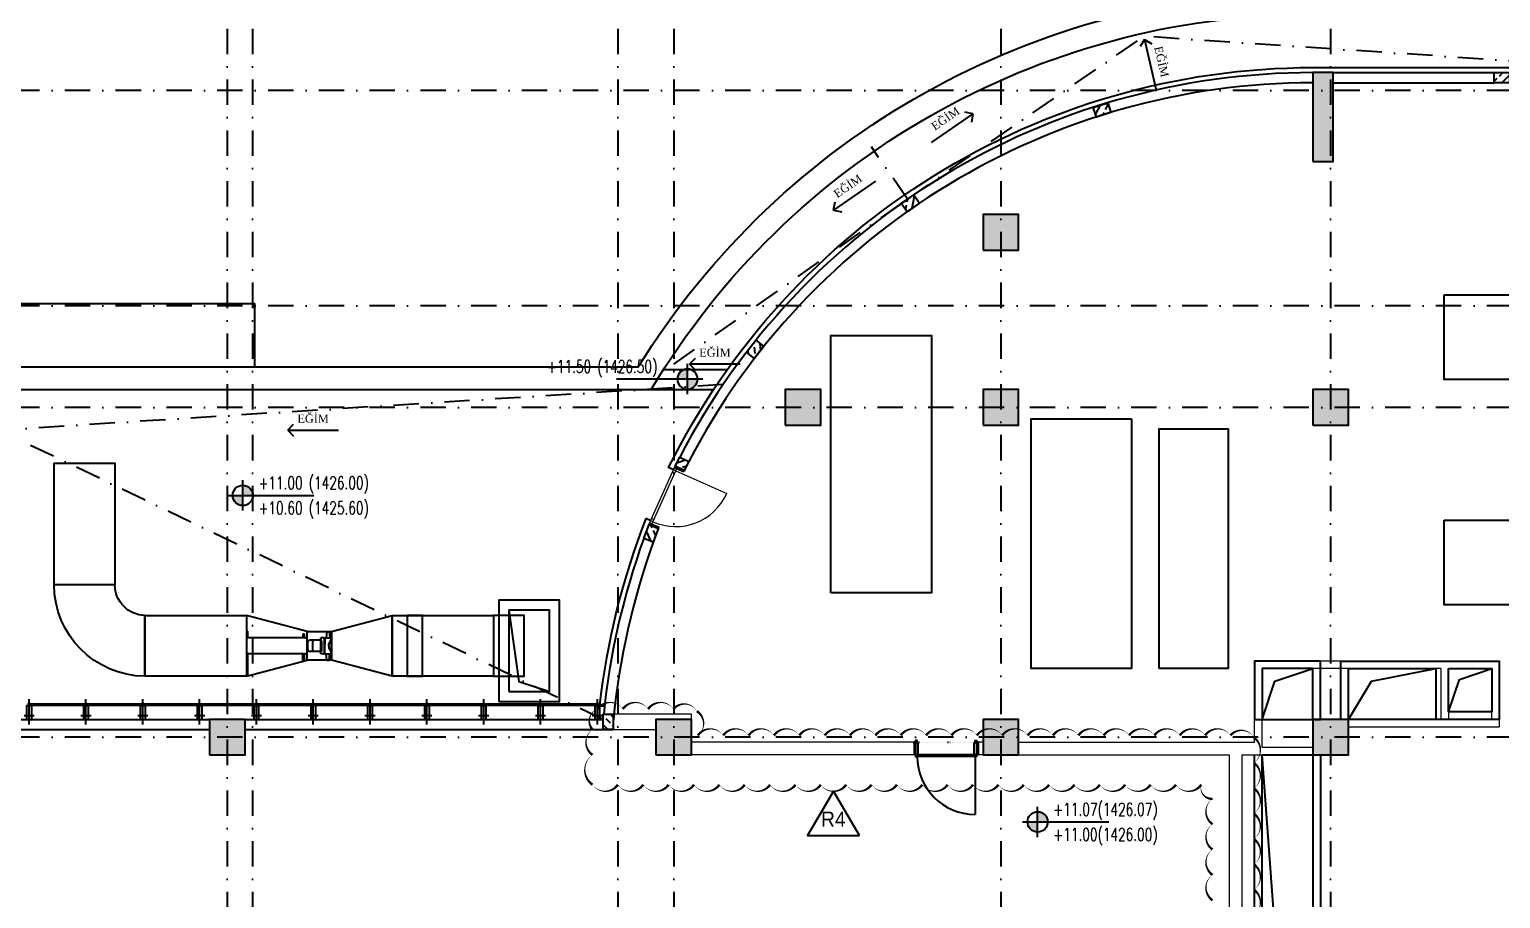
# Model space of a CAD drawing. Header units: millimetres. Extents: x -2755 to 27598, y -1135 to 13405.
# Drawn here: x 7060 to 9960, y 8007 to 9720 of the extents above; entities that cross this region are included whole.
import ezdxf
from ezdxf.enums import TextEntityAlignment as Align

# ---------------------------------------------------------------- set-up
doc = ezdxf.new("R2010")
doc.units = ezdxf.units.MM
doc.header["$LTSCALE"] = 100
for name, pattern in [('DASHDOT', [1, 0.5, -0.25, 0, -0.25]), ('DASHDOT2', [0.5, 0.25, -0.125, 0, -0.125]), ('DOT', [0.25, 0, -0.25])]:
    doc.linetypes.add(name, pattern=pattern)
doc.layers.add('AKS', color=7, linetype='DASHDOT2', transparency=0.8)
for name, color, linetype in [('DUVAR', 7, 'Continuous'), ('GIYDIRME', 5, 'Continuous'), ('GOR', 7, 'Continuous'), ('KA-PEN-5', 5, 'Continuous'), ('KA-PEN-5 @ 1', 5, 'Continuous'), ('KOLON', 7, 'Continuous'), ('KOR KASA', 1, 'Continuous'), ('KOT', 7, 'Continuous'), ('MEKANIK', 7, 'Continuous'), ('OK', 7, 'Continuous'), ('OLCU DIS', 7, 'Continuous'), ('Rec-mantolamakulerengi', 230, 'Continuous'), ('TARAMA', 7, 'Continuous')]:
    doc.layers.add(name, color=color, linetype=linetype)
doc.layers.add('REVIZYON_4', color=7, linetype='Continuous', true_color=0x1f38e0)
doc.layers.add('Y-DUVAR BIMS', color=14, linetype='Continuous', lineweight=25)
doc.layers.add('Y-DUVAR GAZBETON', color=161, linetype='Continuous', lineweight=20)
doc.styles.add('OLC-50', font='romans.shx', dxfattribs={"width": 0.5, "height": 0.15})
doc.styles.add('olcu', font='romans.shx', dxfattribs={"width": 0.5})
doc.styles.get("Standard").update_dxf_attribs({"font": 'arial.ttf'})
doc.styles.add('YAZI', font='times.ttf')
doc.dimstyles.new('1-200', dxfattribs={"dimtxt": 40, "dimasz": 2, "dimexe": 0, "dimexo": 0, "dimgap": 10, "dimtad": 1, "dimdec": 4, "dimrnd": 0.1, "dimzin": 9, "dimdsep": 46, "dimtxsty": 'olcu', "dimblk1": 'SOL', "dimblk2": 'SAG', "dimsah": 1, "dimcen": 0, "dimse1": 1, "dimse2": 1, "dimclre": 13, "dimadec": 0, "dimazin": 0, "dimtfac": 1, "dimtdec": 4, "dimtix": 1, "dimtmove": 2, "dimatfit": 2, "dimldrblk": 'SOL', "dimfxl": 0, "dimtolj": 1, "dimarcsym": 0})

# ---------------------------------------------------------------- blocks, each defined once
blk = doc.blocks.new('TASIYICI SISTEM (2.KAT)')
at = {"layer": 'TARAMA'}
h = blk.add_hatch(dxfattribs=at)
h.set_pattern_fill('ANSI33', color=253, scale=100)
h.set_pattern_definition([(45, (83461.35, -12320), (-17.6776695, 17.6776695), []), (45, (83479.027, -12320), (-17.6776695, 17.6776695), [12.5, -6.25])])
h.paths.add_polyline_path([(1535, -4030), (1605, -4030), (1605, -3960), (1535, -3960)])
h.paths.add_polyline_path([(635, -4030), (705, -4030), (705, -3960), (635, -3960)])
h.paths.add_polyline_path([(1585, -6320), (1655, -6320), (1655, -6250), (1585, -6250)])
h.paths.add_polyline_path([(585, -6320), (655, -6320), (655, -6250), (585, -6250)])
h.paths.add_polyline_path([(1505, -4760), (1885, -4760), (1885, -5835), (1555, -5835), (1555, -5865), (1915, -5865), (1915, -4415), (1505, -4415), (1505, -4445), (1885, -4445), (1885, -4730), (1505, -4730)])
h.paths.add_polyline_path([(355, -4725), (785, -4725), (785, -4415), (325, -4415), (325, -4445), (755, -4445), (755, -4695), (325, -4695), (325, -5865), (685, -5865), (685, -5835), (355, -5835)])
h.paths.add_polyline_path([(685, -5065), (655, -5065), (655, -4995), (685, -4995)], flags=17)
h.paths.add_polyline_path([(685, -5345), (655, -5345), (655, -5275), (685, -5275)], flags=17)
h.paths.add_polyline_path([(685, -5612.5), (655, -5612.5), (655, -5542.5), (685, -5542.5)], flags=17)
h.paths.add_polyline_path([(1555, -5065), (1585, -5065), (1585, -4995), (1555, -4995)], flags=17)
h.paths.add_polyline_path([(1555, -5345), (1585, -5345), (1585, -5275), (1555, -5275)], flags=17)
h.paths.add_polyline_path([(1555, -5612.5), (1585, -5612.5), (1585, -5542.5), (1555, -5542.5)], flags=17)
h.paths.add_polyline_path([(8255, -3380), (8325, -3380), (8325, -3310), (8255, -3310)])
h.paths.add_polyline_path([(4090, -4785), (4160, -4785), (4160, -4715), (4090, -4715)])
h.paths.add_polyline_path([(4415, -2755), (4475, -2755), (4475, -2685), (4415, -2685)])
h.paths.add_polyline_path([(3060, -3035), (3130, -3035), (3130, -2965), (3060, -2965)])
h.paths.add_polyline_path([(2670, -3380), (2740, -3380), (2740, -3310), (2670, -3310)])
h.paths.add_polyline_path([(2995, -4715), (3245, -4715), (3245, -4755), (2995, -4755)])
h.paths.add_polyline_path([(4480, -4030), (4480, -3960), (4410, -3960), (4410, -4030)])
h.paths.add_polyline_path([(4430, -4330), (4430, -4785), (4460, -4785), (4460, -4330)])
h.paths.add_polyline_path([(4480, -3310), (4480, -3380), (4410, -3380), (4410, -3310)])
h.paths.add_polyline_path([(8265, -2755), (8325, -2755), (8325, -2685), (8265, -2685)])
h.paths.add_polyline_path([(6965, -4785), (7025, -4785), (7025, -4715), (6965, -4715)])
h.paths.add_polyline_path([(6115, -4785), (6175, -4785), (6175, -4715), (6115, -4715)])
h.paths.add_polyline_path([(5265, -4785), (5325, -4785), (5325, -4715), (5265, -4715)])
h.paths.add_polyline_path([(6960, -4030), (7030, -4030), (7030, -3960), (6960, -3960)])
h.paths.add_polyline_path([(6110, -4030), (6180, -4030), (6180, -3960), (6110, -3960)])
h.paths.add_polyline_path([(5260, -4030), (5330, -4030), (5330, -3960), (5260, -3960)])
h.paths.add_polyline_path([(7810, -3380), (7880, -3380), (7880, -3310), (7810, -3310)])
h.paths.add_polyline_path([(6960, -3380), (7030, -3380), (7030, -3310), (6960, -3310)])
h.paths.add_polyline_path([(6110, -3380), (6180, -3380), (6180, -3310), (6110, -3310)])
h.paths.add_polyline_path([(5260, -3380), (5330, -3380), (5330, -3310), (5260, -3310)])
h.paths.add_polyline_path([(7815, -2755), (7875, -2755), (7875, -2685), (7815, -2685)])
h.paths.add_polyline_path([(6965, -2755), (7025, -2755), (7025, -2685), (6965, -2685)])
h.paths.add_polyline_path([(6115, -2755), (6175, -2755), (6175, -2685), (6115, -2685)])
h.paths.add_polyline_path([(5265, -2755), (5325, -2755), (5325, -2685), (5265, -2685)])
h.paths.add_polyline_path([(3710, -2860), (3750, -2860), (3750, -2685), (3710, -2685)])
h.paths.add_polyline_path([(3060, -3380), (3130, -3380), (3130, -3310), (3060, -3310)])
h.paths.add_polyline_path([(3710, -3380), (3780, -3380), (3780, -3310), (3710, -3310)])
h.paths.add_polyline_path([(2415, -4030), (2485, -4030), (2485, -3960), (2415, -3960)])
h.paths.add_polyline_path([(3060, -4030), (3130, -4030), (3130, -3960), (3060, -3960)])
h.paths.add_polyline_path([(3710, -4030), (3780, -4030), (3780, -3960), (3710, -3960)])
h.paths.add_polyline_path([(3710, -4785), (3780, -4785), (3780, -4715), (3710, -4715)])
h.paths.add_polyline_path([(8040, -3875), (7865, -3875), (7865, -4755), (8295, -4755), (8295, -3875), (8180, -3875), (8180, -3845), (8325, -3845), (8325, -4785), (7835, -4785), (7835, -3845), (8040, -3845)])
at = {"layer": 'AKS', "color": 14, "ltscale": 2}
for p, q in [((1570, 1005), (1570, -13375)), ((1620, 1005), (1620, -13375)), ((2340, 1005), (2340, -13375)), ((2450, 1005), (2450, -13375)), ((3095, 1005), (3095, -13375)), ((3745, 1005), (3745, -13375)), ((16415, -2720), (-7145, -2720)), ((16415, -3145), (-7145, -3145)), ((16415, -3345), (-7145, -3345)), ((16415, -3995), (-7145, -3995))]:
    blk.add_line(p, q, dxfattribs=at)
at = {"layer": 'GOR', "color": 6}
for points in [[(2105, -3925), (2225, -3925), (2225, -3725), (2105, -3725)], [(2125, -3905), (2205, -3905), (2205, -3745), (2125, -3745)], [(3725, -3960), (3725, -3845), (3595, -3845), (3595, -3960)], [(3765, -3960), (3765, -3845), (4077.5, -3845), (4077.5, -3960)], [(3610, -3960), (3710, -3960), (3710, -3860), (3610, -3860)], [(3780, -3860), (3952.5, -3860), (3952.5, -3960), (3780, -3960)], [(3977.5, -3860), (4062.5, -3860), (4062.5, -3945), (3977.5, -3945)], [(3610, -4415), (3610, -4030), (3710, -4030), (3710, -4415)]]:
    blk.add_lwpolyline(points, close=True, dxfattribs=at)
for points in [[(2125, -3745), (2145, -3885.6), (2205, -3905)], [(3610, -3960), (3635, -3885), (3710, -3860)], [(3780, -3960), (3825.6, -3885), (3952.5, -3860)], [(3977.5, -3945), (3998.7, -3881.3), (4062.5, -3860)], [(3725, -4030), (3725, -4430), (3595, -4430), (3595, -4030)], [(3710, -4415), (3635, -4369.4), (3610, -4030)]]:
    blk.add_lwpolyline(points, dxfattribs=at)
at = {"layer": 'KOLON', "color": 4, "ltscale": 5}
for points in [[(3710, -2860), (3750, -2860), (3750, -2685), (3710, -2685)], [(3060, -3035), (3130, -3035), (3130, -2965), (3060, -2965)], [(2670, -3380), (2740, -3380), (2740, -3310), (2670, -3310)], [(3060, -3380), (3130, -3380), (3130, -3310), (3060, -3310)], [(3710, -3380), (3780, -3380), (3780, -3310), (3710, -3310)], [(1535, -4030), (1605, -4030), (1605, -3960), (1535, -3960)], [(2415, -4030), (2485, -4030), (2485, -3960), (2415, -3960)], [(3060, -4030), (3130, -4030), (3130, -3960), (3060, -3960)], [(3710, -4030), (3780, -4030), (3780, -3960), (3710, -3960)]]:
    blk.add_lwpolyline(points, close=True, dxfattribs=at)
blk = doc.blocks.new('KOT-PL(TEMIZ&KABA)')
at = {"layer": 'KOT', "linetype": 'Continuous', "lineweight": -3}
h = blk.add_hatch(color=7, dxfattribs=at)
h.paths.add_polyline_path([(0, 0), (0.2, 0, 0.414214), (0, 0.2)])
h.paths.add_polyline_path([(0, 0), (-0.2, 0, 0.414214), (0, -0.2)])
at = {"layer": 'KOT', "color": 7, "lineweight": -3}
for p, q in [((0, -0.3), (0, 0.3)), ((-0.3, 0), (1.4, 0))]:
    blk.add_line(p, q, dxfattribs=at)
at = {"layer": 'KOT', "color": 7, "linetype": 'Continuous', "lineweight": -3}
blk.add_circle((0, 0), 0.2, dxfattribs=at)
at = {"layer": 'KOT', "color": 7, "linetype": 'Continuous', "lineweight": -3, "style": 'olcu', "width": 0.7}
for tag, p in [('KOTTEMIZ', (0.31, 0.122)), ('KOTKABA', (0.31, -0.373))]:
    blk.add_attdef(tag, p, '', height=0.25, dxfattribs=at)
blk = doc.blocks.new('ALR_DE_37.500')
at = {"color": 0}
for p, q in [((164.8, 59.1), (164.8, 15.8)), ((53.4, 29.3), (53.4, 15.8)), ((56.4, 30.1), (56.4, 15.8)), ((1.2, 10), (5.6, 3)), ((4.6, 28), (3.6, 15.9)), ((13.2, 15.9), (3.6, 15.9)), ((9.5, 28), (4.6, 28)), ((5.7, 0), (5.7, 2.7)), ((5.7, 0), (5.7, -2.7)), ((9.5, 28), (10.5, 15.9)), ((13.2, 15.9), (13.2, -3.4)), ((14.2, 14.9), (14.2, -15)), ((15, 15.8), (21.2, 15.8)), ((19.1, 9), (19.1, -9)), ((19.8, 9), (20.8, 11)), ((20.8, 11), (36.2, 11)), ((21.2, 15.8), (21.2, -15.8)), ((36.2, 11), (37.2, 9)), ((37.2, 11), (42.3, 11)), ((37.2, 11), (37.2, -11)), ((37.2, 11), (37.2, -11)), ((37.2, 11), (37.2, -11)), ((46.8, 6.5), (46.8, -6.5)), ((53.4, 15.8), (167.8, 15.8)), ((5.6, -3), (1.2, -10)), ((13.2, -15.9), (3.6, -15.9)), ((4.6, -28), (3.6, -15.9)), ((9.5, -28), (4.6, -28)), ((9.5, -28), (10.5, -15.9)), ((13.2, -15.9), (13.2, -3.4)), ((15, -15.8), (21.2, -15.8)), ((19.1, -9), (19.8, -9)), ((19.8, -9), (19.8, -9)), ((19.8, -9), (20.8, -11)), ((20.8, -11), (36.2, -11)), ((36.2, -11), (37.2, -9)), ((37.2, -11), (42.3, -11)), ((53.4, -15.8), (167.8, -15.8)), ((53.4, -15.8), (53.4, -22.9)), ((53.4, -22.9), (56.4, -23.2)), ((56.4, -23.2), (56.4, -15.8)), ((164.8, -15.8), (164.8, -28.8)), ((164.8, -28.8), (167.8, -29.1))]:
    blk.add_line(p, q, dxfattribs=at)
for points in [[(-119.4, -60), (-319.4, -60), (-319.4, 60), (-119.4, 60)], [(-149.1, 60), (-179.1, 60), (-179.1, -60), (-149.1, -60)], [(367.8, -60), (167.8, -60), (167.8, 60), (367.8, 60)], [(0, 28.2), (48.4, 28.2), (48.4, -28.2), (0, -28.2)]]:
    blk.add_lwpolyline(points, close=True, dxfattribs=at)
for points in [[(0, 28), (0, -28), (-119.4, -60), (-119.4, 60), (0, 28)], [(48.4, 28), (48.4, -28), (167.8, -60), (167.8, 60), (48.4, 28)], [(19.8, 9), (19.1, 9)]]:
    blk.add_lwpolyline(points, dxfattribs=at)
for centre, radius, start, end in [((4.5, 12.1), 3.93, 103.7484, 212.2988), ((5.1, 2.7), 0.517, 0, 32.06), ((15, 14.9), 0.8, 90, 179.9999), ((42.3, 6.5), 4.5, 0, 90), ((53.7, 4.3), 11.5, 91.5347, 117.5394), ((4.5, -12.1), 3.93, 147.7012, 256.2516), ((5.1, -2.7), 0.517, 327.94, 0), ((15, -15), 0.8, 180.0001, 270), ((42.3, -6.5), 4.5, 270, 0), ((53.7, -4.3), 11.5, 242.4606, 268.4653)]:
    blk.add_arc(centre, radius, start, end, dxfattribs=at)
blk = doc.blocks.new('ALR_ORTA_DIRSEK_120')
at = {"color": 0}
for points in [[(-60, 119.1), (-180, 119.1)], [(0, 60), (0, -60)]]:
    blk.add_lwpolyline(points, dxfattribs=at)
for centre, radius, start, end in [((0.6, 120.6), 180.6, 180.4902, 269.7969), ((0, 120), 60, 180.8594, 270)]:
    blk.add_arc(centre, radius, start, end, dxfattribs=at)
blk = doc.blocks.new('*U2994')
at = {"color": 0, "linetype": 'DOT', "ltscale": 0.1}
blk.add_line((-120, 15), (0, 15), dxfattribs=at)
at = {"color": 0, "lineweight": -2}
for p, q in [((-60, 7.5), (-60, 7.5)), ((-107, -13.3), (-107, -9.3)), ((-13.1, -13.3), (-13.1, -9.3)), ((-3, -13.3), (-3, -127.3))]:
    blk.add_line(p, q, dxfattribs=at)
for points in [[(-120, -10.3), (-120, -13.3), (-117, -13.3), (-117, -9.3), (-115, -9.3), (-115, 14), (-117, 14), (-117, 18), (-120, 18), (-120, 15)], [(0, -10.3), (0, -13.3), (-3, -13.3), (-3, -9.3), (-5, -9.3), (-5, 14), (-3, 14), (-3, 18), (0, 18), (0, 15)]]:
    blk.add_lwpolyline(points, dxfattribs=at)
blk.add_lwpolyline([(-117, -13.3), (-117, -9.3), (-3, -9.3), (-3, -13.3)], close=True, dxfattribs=at)
blk.add_arc((-3, -13.3), 114, 180, 270, dxfattribs=at)
at = {"style": 'OLC-50', "width": 0.5, "flags": 1}
for tag, p in [('K-NO', (-182.8, -83.8)), ('K-KANRENK', (-2.3, -88.8)), ('K-BLOK', (-183.4, -120.6)), ('K-KASRENK', (-1.2, -126.7)), ('K-KAT', (-184.3, -156)), ('K-TAMACILMA', (-2.8, -165.7)), ('K-MAHALKOD', (-183.3, -194)), ('K-FOTOSEL', (-1.8, -201.7)), ('K-MAHALAD', (-184.8, -233)), ('K-HERMETIK', (0.1, -236.3)), ('K-ACILISYON', (-183.8, -268.9)), ('K-HIDROLIK', (-2.2, -270.2)), ('K-YANGIN', (-181.9, -303.5)), ('K-KART', (-0.4, -303.8)), ('K-KANATTIP', (-184.2, -337.4)), ('K-BAND', (-1.8, -345.7)), ('K-KANATMALZ', (-182.4, -371.1)), ('K-MENFEZ', (0.1, -380.3)), ('K-KASAMALZ', (-181.4, -410.1)), ('K-PBAR', (-2.2, -414.1)), ('K-KASATIP', (-182, -446.8)), ('K-ELEKTRIKLI', (-0.4, -447.8)), ('K-DUVAR', (-182, -485.2)), ('K-TIP', (-0.4, -486.4)), ('K-REZ1', (-0.4, -524.3)), ('K-REZ2', (-0.4, -560.8)), ('K-REZ3', (-0.4, -600.7))]:
    blk.add_attdef(tag, p, '', height=30, dxfattribs=at)
blk = doc.blocks.new('KAPAKLI-25')
for p, q in [((-10, 0), (39.9, 0)), ((7, 10), (7, -10))]:
    blk.add_line(p, q)
blk.add_lwpolyline([(26.9, 5), (26.9, 0.4), (30.4, 0.4), (30.4, 1.7, -0.883862), (30.5, 1.7, -0.123768), (30.5, -1.8, -0.883862), (30.4, -1.7), (30.4, -0.5), (26.9, -0.5), (26.9, -5), (0, -5), (0, 5)], format="xyb", close=True)
blk = doc.blocks.new('20-30 hatil')
at = {"layer": 'TARAMA'}
h = blk.add_hatch(dxfattribs=at)
h.set_pattern_fill('ANSI33', color=253, scale=100)
h.set_pattern_definition([(45, (-14230.717, 46.517), (-17.67767, 17.67767), []), (45, (-14213.04, 46.517), (-17.67767, 17.67767), [12.5, -6.25])])
h.paths.add_polyline_path([(-15, 20), (-15, 0), (15, 0), (15, 20)])
at = {"color": 0}
blk.add_lwpolyline([(-15, 20), (15, 20), (15, 0), (-15, 0), (-15, 20)], dxfattribs=at)
blk = doc.blocks.new('20-20 hatil')
at = {"layer": 'TARAMA'}
h = blk.add_hatch(dxfattribs=at)
h.set_pattern_fill('ANSI33', color=253, scale=100)
h.set_pattern_definition([(45, (-14235.717, 46.517), (-17.67767, 17.67767), []), (45, (-14218.04, 46.517), (-17.67767, 17.67767), [12.5, -6.25])])
h.paths.add_polyline_path([(-20, 20), (-20, 0), (0, 0), (0, 20)])
at = {"color": 0}
blk.add_lwpolyline([(-20, 20), (0, 20), (0, 0), (-20, 0), (-20, 20)], dxfattribs=at)
blk = doc.blocks.new('*U146')
at = {"color": 0, "linetype": 'Continuous', "lineweight": 9, "ltscale": 200}
for p, q in [((0, 5), (-120, 5)), ((-120, 5), (-120, 0)), ((0, 0), (-120, 0)), ((-115, 5), (-115, 0)), ((-110, 0), (-110, 5)), ((-10, 0), (-10, 5)), ((-5, 5), (-5, 0)), ((0, 5), (0, 0))]:
    blk.add_line(p, q, dxfattribs=at)
blk.add_lwpolyline([(-115, 5), (-115, 115)], dxfattribs=at)
blk.add_arc((-115, 5), 110, 0, 90, dxfattribs=at)
at = {"style": 'OLC-50', "width": 0.5, "flags": 1}
for tag, p in [('K-KAT', (-91.1, -114.6)), ('K-BLOK', (-90.9, -105.8)), ('K-NO', (-90.7, -96.6)), ('K-TAMACILMA', (-45.7, -117.1)), ('K-KANRENK', (-45.6, -97.8)), ('K-KASRENK', (-45.3, -107.3)), ('K-MAHALAD', (-91.2, -133.9)), ('K-ACILISYON', (-91, -142.9)), ('K-MAHALKOD', (-90.8, -124.1)), ('K-YANGIN', (-90.5, -151.5)), ('K-HIDROLIK', (-45.6, -143.2)), ('K-FOTOSEL', (-45.5, -126.1)), ('K-KART', (-45.1, -151.6)), ('K-HERMETIK', (-45, -134.7)), ('K-KANATTIP', (-91.1, -160)), ('K-KANATMALZ', (-90.6, -168.4)), ('K-KASAMALZ', (-90.3, -178.1)), ('K-PBAR', (-45.6, -179.2)), ('K-BAND', (-45.5, -162)), ('K-MENFEZ', (-45, -170.7)), ('K-KASATIP', (-90.5, -187.3)), ('K-DUVAR', (-90.5, -196.9)), ('K-ELEKTRIKLI', (-45.1, -187.6)), ('K-TIP', (-45.1, -197.2)), ('K-REZ1', (-45.1, -206.7)), ('K-REZ2', (-45.1, -215.8)), ('K-REZ3', (-45.1, -225.8))]:
    blk.add_attdef(tag, p, '', height=7.5, dxfattribs=at)
blk = doc.blocks.new('*U151')
at = {"layer": 'KOR KASA'}
for p, q in [((0, 126), (20, 126)), ((20, 126), (20, 123)), ((0, 3), (0, 0)), ((0, 3), (20, 3)), ((20, 3), (20, 0))]:
    blk.add_line(p, q, dxfattribs=at)
for points in [[(20, 126), (0, 123)], [(0, 126), (20, 123)], [(0, 126), (0, 123)], [(0, 123), (20, 123)], [(20, 3), (0, 0)], [(0, 3), (20, 0)], [(0, 0), (20, 0)]]:
    blk.add_lwpolyline(points, dxfattribs=at)
blk = doc.blocks.new('DIS CEPHE_KAT2')
at = {"layer": 'GIYDIRME', "color": 5}
blk.add_line((8184.5, 8386.9), (8193.8, 8386.9), dxfattribs=at)
for points in [[(7170.3, 8390), (7060.7, 8390), (7060.7, 8389.4), (7170.3, 8389.4)], [(7170.3, 8387.8), (7060.7, 8387.8), (7060.7, 8388.2), (7170.3, 8388.2)], [(7282.3, 8390), (7172.7, 8390), (7172.7, 8389.4), (7282.3, 8389.4)], [(7282.3, 8387.8), (7172.7, 8387.8), (7172.7, 8388.2), (7282.3, 8388.2)], [(7394.3, 8390), (7284.7, 8390), (7284.7, 8389.4), (7394.3, 8389.4)], [(7394.3, 8387.8), (7284.7, 8387.8), (7284.7, 8388.2), (7394.3, 8388.2)], [(7506.3, 8390), (7396.7, 8390), (7396.7, 8389.4), (7506.3, 8389.4)], [(7506.3, 8387.8), (7396.7, 8387.8), (7396.7, 8388.2), (7506.3, 8388.2)], [(7618.3, 8390), (7508.7, 8390), (7508.7, 8389.4), (7618.3, 8389.4)], [(7618.3, 8387.8), (7508.7, 8387.8), (7508.7, 8388.2), (7618.3, 8388.2)], [(7730.3, 8390), (7620.7, 8390), (7620.7, 8389.4), (7730.3, 8389.4)], [(7730.3, 8387.8), (7620.7, 8387.8), (7620.7, 8388.2), (7730.3, 8388.2)], [(7842.3, 8390), (7732.7, 8390), (7732.7, 8389.4), (7842.3, 8389.4)], [(7842.3, 8387.8), (7732.7, 8387.8), (7732.7, 8388.2), (7842.3, 8388.2)], [(7954.3, 8390), (7844.7, 8390), (7844.7, 8389.4), (7954.3, 8389.4)], [(7954.3, 8387.8), (7844.7, 8387.8), (7844.7, 8388.2), (7954.3, 8388.2)], [(8066.3, 8390), (7956.7, 8390), (7956.7, 8389.4), (8066.3, 8389.4)], [(8066.3, 8387.8), (7956.7, 8387.8), (7956.7, 8388.2), (8066.3, 8388.2)], [(8178.3, 8390), (8068.7, 8390), (8068.7, 8389.4), (8178.3, 8389.4)], [(8178.3, 8387.8), (8068.7, 8387.8), (8068.7, 8388.2), (8178.3, 8388.2)]]:
    blk.add_lwpolyline(points, close=True, dxfattribs=at)
at = {"layer": 'GOR', "color": 30}
for p, q in [((6585, 8340), (7415, 8340)), ((7485, 8340), (8191, 8340))]:
    blk.add_line(p, q, dxfattribs=at)
for points in [[(6585, 8360), (7415, 8360)], [(7485, 8360), (8191, 8360)]]:
    blk.add_lwpolyline(points, dxfattribs=at)
at = {"layer": 'Rec-mantolamakulerengi'}
blk.add_line((8284.7, 8751.6), (8275.1, 8755.9), dxfattribs=at)
blk.add_lwpolyline([(8329.5, 8852.1), (8320, 8856.3, -0.284875), (9590, 9645), (10765, 9645)], format="xyb", dxfattribs=at)
blk.add_arc((9649.4, 8220.2), 1475.1, 158.7046, 173.5118, dxfattribs=at)
at = {"layer": 'Y-DUVAR BIMS'}
for p, q in [((9630, 9635), (9947.5, 9635)), ((9630, 9615), (9947.5, 9615))]:
    blk.add_line(p, q, dxfattribs=at)
for centre, radius, start, end in [((9591, 8226.6), 1408.4, 90.0393, 152.4871), ((9591, 8226.5), 1388.5, 90.0412, 152.4775), ((9649.4, 8220.2), 1465.1, 160.2101, 174.1322), ((9652.7, 8219.6), 1448.4, 160.2425, 174.4384)]:
    blk.add_arc(centre, radius, start, end, dxfattribs=at)
at = {"layer": 'GIYDIRME', "color": 5, "xscale": -1, "rotation": 270}
for p in [(7059.5, 8360), (7171.5, 8360), (7283.5, 8360), (7395.5, 8360), (7507.5, 8360), (7619.5, 8360), (7731.5, 8360), (7843.5, 8360), (7955.5, 8360), (8067.5, 8360), (8179.5, 8360)]:
    blk.add_blockref('KAPAKLI-25', p, dxfattribs=at)
at = {"layer": 'KA-PEN-5', "rotation": 245.9597769017395}
blk.add_blockref('*U146', (8282.6, 8747.1), dxfattribs=at)
at = {"layer": 'KOLON', "color": 4}
for name, p, rotation in [('20-30 hatil', (9962.5, 9635), 179.9999999999999), ('20-30 hatil', (9171.5, 9571.1), 197.7474151208466), ('20-30 hatil', (8790.9, 9385.6), 214.764094135041), ('20-30 hatil', (8482.5, 9095.4), 231.9962629053847), ('20-20 hatil', (8341.9, 8877.2), 152.8932558880299), ('20-30 hatil', (8276.1, 8730.3), 249.4214865548818), ('20-30 hatil', (8191, 8355), 270)]:
    blk.add_blockref(name, p, dxfattribs=dict(at, rotation=rotation))
at = {"layer": 'KOR KASA', "rotation": 335.9597759845641}
blk.add_blockref('*U151', (8281.4, 8744.3), dxfattribs=at)
blk = doc.blocks.new('SOL')
at = {"color": 0}
for p, q in [((0, 30), (0, -7)), ((7.6, 0), (-7, 0))]:
    blk.add_line(p, q, dxfattribs=at)
blk.add_circle((0, 0), 3, dxfattribs=at)
blk = doc.blocks.new('SAG')
at = {"color": 0}
for p, q in [((7.6, 0), (-7, 0)), ((0, -30), (0, 7))]:
    blk.add_line(p, q, dxfattribs=at)
blk.add_circle((0, 0), 3, dxfattribs=at)
blk = doc.blocks.new('*D180')
at = {"layer": 'OLCU DIS', "color": 0, "lineweight": -2, "transparency": 16777216}
blk.add_line((-328, 13135), (19098, 13135), dxfattribs=at)
at = {"layer": 'OLCU DIS', "color": 0, "lineweight": -2, "transparency": 16777216, "xscale": 2, "yscale": 2, "zscale": 2, "rotation": 180}
blk.add_blockref('SOL', (-330, 13135), dxfattribs=at)
at = {"layer": 'OLCU DIS', "color": 0, "lineweight": -2, "transparency": 16777216, "xscale": 2, "yscale": 2, "zscale": 2}
blk.add_blockref('SAG', (19100, 13135), dxfattribs=at)
at = {"layer": 'OLCU DIS', "color": 0, "transparency": 16777216, "insert": (9385, 13165), "char_height": 40, "attachment_point": 5, "style": 'olcu'}
blk.add_mtext('\\A1;19430', dxfattribs=at)
blk = doc.blocks.new('_Open30')
at = {"color": 0, "linetype": 'ByBlock', "lineweight": -2}
for p, q in [((-1, 0.3), (0, 0)), ((0, 0), (-1, -0.3)), ((0, 0), (-1, 0))]:
    blk.add_line(p, q, dxfattribs=at)
blk = doc.blocks.new('*D219')
at = {"layer": 'OLCU DIS', "color": 0, "lineweight": -2, "transparency": 16777216}
blk.add_line((5817, 12895), (8189, 12895), dxfattribs=at)
at = {"layer": 'OLCU DIS', "color": 0, "lineweight": -2, "transparency": 16777216, "xscale": 2, "yscale": 2, "zscale": 2, "rotation": 180}
blk.add_blockref('SOL', (5815, 12895), dxfattribs=at)
at = {"layer": 'OLCU DIS', "color": 0, "lineweight": -2, "transparency": 16777216, "xscale": 2, "yscale": 2, "zscale": 2}
blk.add_blockref('SAG', (8191, 12895), dxfattribs=at)
at = {"layer": 'OLCU DIS', "color": 0, "transparency": 16777216, "insert": (7003, 12925), "char_height": 40, "attachment_point": 5, "style": 'olcu'}
blk.add_mtext('\\A1;2376', dxfattribs=at)
blk = doc.blocks.new('*D220')
at = {"layer": 'OLCU DIS', "color": 0, "lineweight": -2, "transparency": 16777216}
blk.add_line((8193, 12895), (9588, 12895), dxfattribs=at)
at = {"layer": 'OLCU DIS', "color": 0, "lineweight": -2, "transparency": 16777216, "xscale": 2, "yscale": 2, "zscale": 2, "rotation": 180}
blk.add_blockref('SOL', (8191, 12895), dxfattribs=at)
at = {"layer": 'OLCU DIS', "color": 0, "lineweight": -2, "transparency": 16777216, "xscale": 2, "yscale": 2, "zscale": 2}
blk.add_blockref('SAG', (9590, 12895), dxfattribs=at)
at = {"layer": 'OLCU DIS', "color": 0, "transparency": 16777216, "insert": (8890.5, 12925), "char_height": 40, "attachment_point": 5, "style": 'olcu'}
blk.add_mtext('\\A1;1399', dxfattribs=at)
blk = doc.blocks.new('*D221')
at = {"layer": 'OLCU DIS', "color": 0, "lineweight": -2, "transparency": 16777216}
blk.add_line((9592, 12895), (14203, 12895), dxfattribs=at)
at = {"layer": 'OLCU DIS', "color": 0, "lineweight": -2, "transparency": 16777216, "xscale": 2, "yscale": 2, "zscale": 2, "rotation": 180}
blk.add_blockref('SOL', (9590, 12895), dxfattribs=at)
at = {"layer": 'OLCU DIS', "color": 0, "lineweight": -2, "transparency": 16777216, "xscale": 2, "yscale": 2, "zscale": 2}
blk.add_blockref('SAG', (14205, 12895), dxfattribs=at)
at = {"layer": 'OLCU DIS', "color": 0, "transparency": 16777216, "insert": (11897.5, 12925), "char_height": 40, "attachment_point": 5, "style": 'olcu'}
blk.add_mtext('\\A1;4615', dxfattribs=at)
blk = doc.blocks.new('*D231')
at = {"layer": 'OLCU DIS', "color": 0, "lineweight": -2, "transparency": 16777216}
blk.add_line((5817, 12775), (8190, 12775), dxfattribs=at)
at = {"layer": 'OLCU DIS', "color": 0, "lineweight": -2, "transparency": 16777216, "xscale": 2, "yscale": 2, "zscale": 2, "rotation": 180}
blk.add_blockref('SOL', (5815, 12775), dxfattribs=at)
at = {"layer": 'OLCU DIS', "color": 0, "lineweight": -2, "transparency": 16777216, "xscale": 2, "yscale": 2, "zscale": 2}
blk.add_blockref('SAG', (8192, 12775), dxfattribs=at)
at = {"layer": 'OLCU DIS', "color": 0, "transparency": 16777216, "insert": (7003.5, 12805), "char_height": 40, "attachment_point": 5, "style": 'olcu'}
blk.add_mtext('\\A1;2377', dxfattribs=at)
blk = doc.blocks.new('*D232')
at = {"layer": 'OLCU DIS', "color": 0, "lineweight": -2, "transparency": 16777216}
blk.add_line((8194, 12775), (8279.4, 12775), dxfattribs=at)
at = {"layer": 'OLCU DIS', "color": 0, "lineweight": -2, "transparency": 16777216, "xscale": 2, "yscale": 2, "zscale": 2, "rotation": 180}
blk.add_blockref('SOL', (8192, 12775), dxfattribs=at)
at = {"layer": 'OLCU DIS', "color": 0, "lineweight": -2, "transparency": 16777216, "xscale": 2, "yscale": 2, "zscale": 2}
blk.add_blockref('SAG', (8281.4, 12775), dxfattribs=at)
at = {"layer": 'OLCU DIS', "color": 0, "transparency": 16777216, "insert": (8236.7, 12805), "char_height": 40, "attachment_point": 5, "style": 'olcu'}
blk.add_mtext('\\A1;89.4', dxfattribs=at)
blk = doc.blocks.new('*D233')
at = {"layer": 'OLCU DIS', "color": 0, "lineweight": -2, "transparency": 16777216}
blk.add_line((8281.4, 12775), (8332.7, 12775), dxfattribs=at)
at = {"layer": 'OLCU DIS', "color": 0, "transparency": 16777216, "insert": (8307.1, 12805), "char_height": 40, "attachment_point": 5, "style": 'olcu'}
blk.add_mtext('\\A1;51.3', dxfattribs=at)
blk = doc.blocks.new('*D234')
at = {"layer": 'OLCU DIS', "color": 0, "lineweight": -2, "transparency": 16777216}
blk.add_line((8334.7, 12775), (9588, 12775), dxfattribs=at)
at = {"layer": 'OLCU DIS', "color": 0, "lineweight": -2, "transparency": 16777216, "xscale": 2, "yscale": 2, "zscale": 2, "rotation": 180}
blk.add_blockref('SOL', (8332.7, 12775), dxfattribs=at)
at = {"layer": 'OLCU DIS', "color": 0, "lineweight": -2, "transparency": 16777216, "xscale": 2, "yscale": 2, "zscale": 2}
blk.add_blockref('SAG', (9590, 12775), dxfattribs=at)
at = {"layer": 'OLCU DIS', "color": 0, "transparency": 16777216, "insert": (8961.4, 12805), "char_height": 40, "attachment_point": 5, "style": 'olcu'}
blk.add_mtext('\\A1;1257.3', dxfattribs=at)
blk = doc.blocks.new('*D236')
at = {"layer": 'OLCU DIS', "color": 0, "lineweight": -2, "transparency": 16777216}
blk.add_line((-1200, 1712), (-1200, 12198), dxfattribs=at)
at = {"layer": 'OLCU DIS', "color": 0, "lineweight": -2, "transparency": 16777216, "xscale": 2, "yscale": 2, "zscale": 2}
for name, p, rotation in [('SAG', (-1200, 12200), 90), ('SOL', (-1200, 1710), 270)]:
    blk.add_blockref(name, p, dxfattribs=dict(at, rotation=rotation))
at = {"layer": 'OLCU DIS', "color": 0, "transparency": 16777216, "insert": (-1230, 6955), "char_height": 40, "attachment_point": 5, "rotation": 90, "style": 'olcu'}
blk.add_mtext('\\A1;10490', dxfattribs=at)
blk = doc.blocks.new('*D358')
at = {"layer": 'OLCU DIS', "color": 0, "lineweight": -2, "transparency": 16777216}
blk.add_line((22230, 12198), (22230, 1712), dxfattribs=at)
at = {"layer": 'OLCU DIS', "color": 0, "lineweight": -2, "transparency": 16777216, "xscale": 2, "yscale": 2, "zscale": 2}
for name, p, rotation in [('SOL', (22230, 12200), 90), ('SAG', (22230, 1710), 270)]:
    blk.add_blockref(name, p, dxfattribs=dict(at, rotation=rotation))
at = {"layer": 'OLCU DIS', "color": 0, "transparency": 16777216, "insert": (22200, 6955), "char_height": 40, "attachment_point": 5, "rotation": 90, "style": 'olcu'}
blk.add_mtext('\\A1;10490', dxfattribs=at)
blk = doc.blocks.new('*D379')
at = {"layer": 'OLCU DIS', "color": 0, "lineweight": -2, "transparency": 16777216}
blk.add_line((21990, 12198), (21990, 9637), dxfattribs=at)
at = {"layer": 'OLCU DIS', "color": 0, "lineweight": -2, "transparency": 16777216, "xscale": 2, "yscale": 2, "zscale": 2}
for name, p, rotation in [('SOL', (21990, 12200), 90), ('SAG', (21990, 9635), 270)]:
    blk.add_blockref(name, p, dxfattribs=dict(at, rotation=rotation))
at = {"layer": 'OLCU DIS', "color": 0, "transparency": 16777216, "insert": (21960, 10917.5), "char_height": 40, "attachment_point": 5, "rotation": 90, "style": 'olcu'}
blk.add_mtext('\\A1;2565', dxfattribs=at)
blk = doc.blocks.new('*D387')
at = {"layer": 'OLCU DIS', "color": 0, "lineweight": -2, "transparency": 16777216}
blk.add_line((21870, 9963), (21870, 9637), dxfattribs=at)
at = {"layer": 'OLCU DIS', "color": 0, "lineweight": -2, "transparency": 16777216, "xscale": 2, "yscale": 2, "zscale": 2}
for name, p, rotation in [('SOL', (21870, 9965), 90), ('SAG', (21870, 9635), 270)]:
    blk.add_blockref(name, p, dxfattribs=dict(at, rotation=rotation))
at = {"layer": 'OLCU DIS', "color": 0, "transparency": 16777216, "insert": (21840, 9800), "char_height": 40, "attachment_point": 5, "rotation": 90, "style": 'olcu'}
blk.add_mtext('\\A1;330', dxfattribs=at)
blk = doc.blocks.new('*D457')
at = {"layer": 'OLCU DIS', "color": 0, "lineweight": -2, "transparency": 16777216}
blk.add_line((9592, 12775), (10763, 12775), dxfattribs=at)
at = {"layer": 'OLCU DIS', "color": 0, "lineweight": -2, "transparency": 16777216, "xscale": 2, "yscale": 2, "zscale": 2, "rotation": 180}
blk.add_blockref('SOL', (9590, 12775), dxfattribs=at)
at = {"layer": 'OLCU DIS', "color": 0, "lineweight": -2, "transparency": 16777216, "xscale": 2, "yscale": 2, "zscale": 2}
blk.add_blockref('SAG', (10765, 12775), dxfattribs=at)
at = {"layer": 'OLCU DIS', "color": 0, "transparency": 16777216, "insert": (10177.5, 12805), "char_height": 40, "attachment_point": 5, "style": 'olcu'}
blk.add_mtext('\\A1;1175', dxfattribs=at)
blk = doc.blocks.new('*U502')
at = {"layer": 'KOR KASA'}
for p, q in [((0, 126), (25, 126)), ((25, 126), (25, 123)), ((0, 3), (0, 0)), ((0, 3), (25, 3)), ((25, 3), (25, 0))]:
    blk.add_line(p, q, dxfattribs=at)
for points in [[(25, 126), (0, 123)], [(0, 126), (25, 123)], [(0, 126), (0, 123)], [(0, 123), (25, 123)], [(25, 3), (0, 0)], [(0, 3), (25, 0)], [(0, 0), (25, 0)]]:
    blk.add_lwpolyline(points, dxfattribs=at)
blk = doc.blocks.new('*U138')
at = {"color": 0, "ltscale": 200}
for points in [[(50, 0), (-50, 0)], [(50, 0), (38.5, 11.8)], [(50, 0), (38.5, -11.8)]]:
    blk.add_lwpolyline(points, dxfattribs=at)
at = {"color": 0, "linetype": 'ByBlock', "style": 'YAZI'}
blk.add_attdef('EGIM', text='', height=16, rotation=180, dxfattribs=at).set_placement((0, -15), align=Align.CENTER)
blk = doc.blocks.new('*U136')
at = {"color": 0, "ltscale": 200}
for points in [[(50, 0), (-50, 0)], [(50, 0), (38.5, 11.8)], [(50, 0), (38.5, -11.8)]]:
    blk.add_lwpolyline(points, dxfattribs=at)
at = {"color": 0, "linetype": 'ByBlock', "style": 'YAZI'}
blk.add_attdef('EGIM', text='', height=16, dxfattribs=at).set_placement((0, 15), align=Align.CENTER)
blk = doc.blocks.new('*U137')
at = {"color": 0, "ltscale": 200}
for points in [[(-50, 0), (-38.5, 11.8)], [(50, 0), (-50, 0)], [(-50, 0), (-38.5, -11.8)]]:
    blk.add_lwpolyline(points, dxfattribs=at)
at = {"color": 0, "linetype": 'ByBlock', "style": 'YAZI'}
blk.add_attdef('EGIM', text='', height=16, dxfattribs=at).set_placement((0, 15), align=Align.CENTER)
blk = doc.blocks.new('*U161')
at = {"color": 0, "ltscale": 200}
for points in [[(50, 0), (-50, 0)], [(50, 0), (38.5, 11.8)], [(50, 0), (38.5, -11.8)]]:
    blk.add_lwpolyline(points, dxfattribs=at)
at = {"color": 0, "linetype": 'ByBlock', "style": 'YAZI'}
blk.add_attdef('EGIM', text='', height=16, rotation=180, dxfattribs=at).set_placement((0, -15), align=Align.CENTER)
blk = doc.blocks.new('R4')
blk.add_lwpolyline([(51.5, 0), (0, 87.3), (-51.5, 0), (51.5, 0)])
at = {"width": 0.9}
blk.add_attdef('R4', text='', height=30, dxfattribs=at).set_placement((-0.3, 32.4), align=Align.MIDDLE_CENTER)

msp = doc.modelspace()

# ---------------------------------------------------------------- linework, layer by layer
at = {"layer": 'GOR', "color": 30}
for p, q in [((8309.80108, 9049.44442), (8435.64313, 9049.44442)), ((8285.2685, 9010.00004), (8408.54175, 9010.00004))]:
    msp.add_line(p, q, dxfattribs=at)
for points in [[(5827, 11750.00004), (5974.99999, 11750.00004), (5974.99997, 9055.00004), (8260.11316, 9055.00004, -0.2579393109), (9580.99221, 9795.00004), (14019.99997, 9795.00004), (14019.99997, 9646.99997)], [(5827, 11705.00003), (5929.99999, 11705.00003), (5929.99997, 9010.00004), (8285.72546, 9010.55566, -0.2621873645), (9581.17768, 9750.00004), (13974.99997, 9750.00004), (13974.99997, 9646.99996)]]:
    msp.add_lwpolyline(points, format="xyb", dxfattribs=at)
at = {"layer": 'GOR', "color": 16}
msp.add_lwpolyline([(6496, 9055.0498), (6496, 9180), (7504, 9180), (7504, 9055.14606)], dxfattribs=at)
at = {"layer": 'MEKANIK', "color": 60}
for points in [[(9848.62698, 9197.00009), (10529.62698, 9197.00009), (10529.62698, 9030.00009), (9848.62698, 9030.00009)], [(8640, 8609.42823), (8640, 9116.92823), (8838, 9116.92823), (8838, 8609.42823)], [(9232.59508, 8952.52712), (9232.59508, 8460.02712), (9034.59508, 8460.02712), (9034.59508, 8952.52712)], [(9287.09509, 8460.02712), (9287.09509, 8932.52712), (9423.09509, 8932.52712), (9423.09509, 8460.02712)], [(7228.66593, 8624.98603), (7108.67268, 8624.98603), (7108.67268, 8865.02737), (7228.66593, 8865.02737)], [(9848.62698, 8753.00009), (10472.62698, 8753.00009), (10472.62698, 8586.00009), (9848.62698, 8586.00009)], [(7975.01394, 8444.99615), (8035.01394, 8444.99615), (8035.01394, 8564.99615), (7975.01394, 8564.99615)]]:
    msp.add_lwpolyline(points, close=True, dxfattribs=at)
at = {"layer": 'OK', "color": 252, "linetype": 'DASHDOT'}
for p, q in [((10325, 9635.00009), (9257, 9706.50004)), ((8790.90985, 9385.62966), (8719.81371, 9488.44439))]:
    msp.add_line(p, q, dxfattribs=at)
for points in [[(8330, 9060.00004), (8790.90985, 9385.62966), (9257, 9706.50004)], [(8427.31155, 9020.00004), (7000, 8930), (5815, 9020.00004)], [(8191.02733, 8360.00006), (7000, 8930), (5815, 8359.99999)]]:
    msp.add_lwpolyline(points, dxfattribs=at)
at = {"layer": 'REVIZYON_4'}
msp.add_lwpolyline([(9473.5869, 7974.26093, 0, 5, 0.52056705), (9473.5869, 8024.26093, 0, 5, 0.52056705), (9473.5869, 8074.26093, 0, 5, 0.52056705), (9473.5869, 8124.26093, 0, 5, 0.52056705), (9473.5869, 8174.26093, 0, 5, 0.52056705), (9473.5869, 8224.26093, 0, 5, 0.52056705), (9473.5869, 8274.26093, 0, 5, 0.52056705), (9473.5869, 8324.26093, 0, 5, 0.52056705), (9427.61659, 8328.29061, 0, 5, 0.52056705), (9377.61659, 8328.29061, 0, 5, 0.52056705), (9327.61659, 8328.29061, 0, 5, 0.52056705), (9277.61659, 8328.29061, 0, 5, 0.52056705), (9227.61659, 8328.29061, 0, 5, 0.52056705), (9177.61659, 8328.29061, 0, 5, 0.52056705), (9127.61659, 8328.29061, 0, 5, 0.52056705), (9077.61659, 8328.29061, 0, 5, 0.52056705), (9027.61659, 8328.29061, 0, 5, 0.52056705), (8977.61659, 8328.29061, 0, 5, 0.52056705), (8927.61659, 8328.29061, 0, 5, 0.52056705), (8877.61659, 8328.29061, 0, 5, 0.52056705), (8827.61659, 8328.29061, 0, 5, 0.52056705), (8777.61659, 8328.29061, 0, 5, 0.52056705), (8727.61659, 8328.29061, 0, 5, 0.52056705), (8677.61659, 8328.29061, 0, 5, 0.52056705), (8627.61659, 8328.29061, 0, 5, 0.52056705), (8577.61659, 8328.29061, 0, 5, 0.52056705), (8527.61659, 8328.29061, 0, 5, 0.52056705), (8477.61659, 8328.29061, 0, 5, 0.52056705), (8427.61659, 8328.29061, 0, 5, 0.52056705), (8377.61659, 8328.29061, 0, 5, 0.52056705), (8375.53259, 8376.20662, 0, 5, 0.52056705), (8329.61897, 8380.29299, 0, 5, 0.52056705), (8279.61897, 8380.29299, 0, 5, 0.52056705), (8229.61897, 8380.29299, 0, 5, 0.52056705), (8179.61897, 8380.29299, 0, 5, 0.52056705), (8170.01545, 8339.89651, 0, 5, 0.52056705), (8170.01545, 8289.89651, 0, 5, 0.52056705), (8170.01545, 8231.17529, 0, 5, 0.52056705), (8220.01545, 8231.17529, 0, 5, 0.52056705), (8270.01545, 8231.17529, 0, 5, 0.52056705), (8320.01545, 8231.17529, 0, 5, 0.52056705), (8370.01545, 8231.17529, 0, 5, 0.52056705), (8420.01545, 8231.17529, 0, 5, 0.52056705), (8470.01545, 8231.17529, 0, 5, 0.52056705), (8520.01545, 8231.17529, 0, 5, 0.52056705), (8570.01545, 8231.17529, 0, 5, 0.52056705), (8620.01545, 8231.17529, 0, 5, 0.52056705), (8670.01545, 8231.17529, 0, 5, 0.52056705), (8720.01545, 8231.17529, 0, 5, 0.52056705), (8770.01545, 8231.17529, 0, 5, 0.52056705), (8820.01545, 8231.17529, 0, 5, 0.52056705), (8870.01545, 8231.17529, 0, 5, 0.52056705), (8920.01545, 8231.17529, 0, 5, 0.52056705), (8970.01545, 8231.17529, 0, 5, 0.52056705), (9020.01545, 8231.17529, 0, 5, 0.52056705), (9070.01545, 8231.17529, 0, 5, 0.52056705), (9120.01545, 8231.17529, 0, 5, 0.52056705), (9170.01545, 8231.17529, 0, 5, 0.52056705), (9220.01545, 8231.17529, 0, 5, 0.52056705), (9270.01545, 8231.17529, 0, 5, 0.52056705), (9320.01545, 8231.17529, 0, 5, 0.52056705), (9370.01545, 8231.17529, 0, 5, 0.52056705), (9392.18617, 8203.346, 0, 5, 0.52056705), (9392.18617, 8153.346, 0, 5, 0.52056705), (9392.18617, 8103.346, 0, 5, 0.52056705), (9392.18617, 8053.346, 0, 5, 0.52056705), (9392.18617, 8003.346, 0, 5, 0.52056705)], format="xyseb", dxfattribs=at)
at = {"layer": 'Y-DUVAR BIMS'}
msp.add_line((8191.02733, 8340.00004), (8211.02733, 8340.00004), dxfattribs=at)
at = {"layer": 'Y-DUVAR GAZBETON'}
for p, q in [((9957.5, 8475.00013), (9475, 8475.00013)), ((9475, 8315.00011), (9475, 8475.00013)), ((9957.5, 8475.00013), (9957.5, 8345.00013)), ((9490, 8305.00012), (9490, 8460.00013)), ((9842.5, 8460.00013), (9490, 8460.00013)), ((9842.5, 8460.00013), (9842.5, 8360.00013)), ((9842.5, 8360.00029), (9660, 8359.99997)), ((9942.5, 8360.00006), (9857.5, 8360.00012)), ((8211.02733, 8340.00004), (8295, 8340.00004)), ((9660, 8345.00013), (9957.5, 8345.00013)), ((8804.00001, 8314.99999), (8365, 8315.00009)), ((8804, 8289.99999), (8804.00001, 8314.99999)), ((8930, 8289.99999), (8930.00001, 8314.99996)), ((8940.00001, 8314.99996), (8930.00001, 8314.99996)), ((9009.99999, 8314.99996), (9475, 8315.00011)), ((9490, 8305.00012), (9590, 8305.00015)), ((8804, 8289.99999), (8365, 8290.00009)), ((8940, 8289.99996), (8930, 8289.99996)), ((9010, 8289.99996), (9425, 8290.0001)), ((9425, 8290.0001), (9425, 7868.00021)), ((9450, 8290.00011), (9474.9999, 8290.00011)), ((9450, 8290.00011), (9450, 7868.00021)), ((9475, 8290.00011), (9590, 8290.00015))]:
    msp.add_line(p, q, dxfattribs=at)
msp.add_lwpolyline([(9857.5, 8360.00006), (9942.5, 8360.00006), (9942.5, 8460.00004), (9857.5, 8460.00004)], close=True, dxfattribs=at)
msp.add_lwpolyline([(8365, 8360.00009), (8365, 8370.00009), (8211.11462, 8370.00009)], dxfattribs=at)

# ---------------------------------------------------------------- block references
at = {"layer": 'DUVAR'}
msp.add_blockref('DIS CEPHE_KAT2', (0, 0), dxfattribs=at)
at = {"layer": 'KA-PEN-5 @ 1'}
msp.add_blockref('*U2994', (8927, 8300.00037), dxfattribs=at)
at = {"layer": 'KOLON', "color": 4}
msp.add_blockref('TASIYICI SISTEM (2.KAT)', (5880, 12320.00009), dxfattribs=at)
at = {"layer": 'KOR KASA', "rotation": 270}
msp.add_blockref('*U502', (8804.00001, 8315.00037), dxfattribs=at)
at = {"layer": 'KOT'}
ref = msp.add_blockref('KOT-PL(TEMIZ&KABA)', (8357.16202, 9030.77626), dxfattribs=dict(at, xscale=-100, yscale=100, zscale=100))
ref.add_attrib('KOTTEMIZ', '+11.50 (1426.50)', (8080.28238, 9042.93928), dxfattribs={"color": 7, "linetype": 'Continuous', "lineweight": -3, "height": 25, "style": 'olcu', "width": 0.7})
at = {"layer": 'KOT', "xscale": 100, "yscale": 100, "zscale": 100}
for p, values in [((7480.54434, 8801.49814), {'KOTTEMIZ': '+11.00 (1426.00)', 'KOTKABA': '+10.60 (1425.60)'}), ((9047.46, 8157.79823), {'KOTTEMIZ': '+11.07(1426.07)', 'KOTKABA': '+11.00(1426.00)'})]:
    msp.add_blockref('KOT-PL(TEMIZ&KABA)', p, dxfattribs=at).add_auto_attribs(values)
at = {"layer": 'MEKANIK', "color": 60, "xscale": -0.9999437598536378, "yscale": 0.9999437598536378, "zscale": 0.9999437598536378, "rotation": 270}
msp.add_blockref('ALR_ORTA_DIRSEK_120', (7168.66931, 8624.98603), dxfattribs=at)
at = {"layer": 'MEKANIK', "color": 60, "rotation": 180}
msp.add_blockref('ALR_DE_37.500', (7655.58831, 8504.94975), dxfattribs=at)
at = {"layer": 'OK', "color": 252}
for name, p, rotation in [('*U138', (9269.39776, 9651.56689), 102.716891909769), ('*U136', (8878.73998, 9525.39361), 34.66376527361038), ('*U137', (8686.38813, 9392.38259), 34.66376527361038), ('*U161', (7619.21558, 8930), 180)]:
    msp.add_blockref(name, p, dxfattribs=dict(at, rotation=rotation)).add_auto_attribs({'EGIM': 'EĞİM'})
msp.add_blockref('*U137', (8411.29749, 9060.00004), dxfattribs=at).add_auto_attribs({'EGIM': 'EĞİM'})
at = {"layer": 'REVIZYON_4'}
msp.add_blockref('R4', (8645.01545, 8130.8521), dxfattribs=at).add_auto_attribs({'R4': 'R4'})

# ---------------------------------------------------------------- dimensions: what is measured, and where the dimension line sits
at = {"layer": 'OLCU DIS'}
for base, p1, p2, picture, middle in [((19100, 13135.00004), (-330, 6825.00004), (19100, 6030.00009), '*D180', (9385, 13165.00004)), ((8191.03278, 12895.00004), (5815, 12200.00004), (8191.03278, 8359.99983), '*D219', (7003.01639, 12925.00004)), ((9590, 12895.00004), (8191.03278, 8359.99983), (9590, 9635.00009), '*D220', (8890.51639, 12925.00004)), ((14205, 12895.00004), (9590, 9635.00009), (14205, 9635), '*D221', (11897.5, 12925.00004)), ((8192.02029, 12775.00004), (5815, 12200.00009), (8192.02029, 8370.00009), '*D231', (7003.51014, 12805.00004)), ((8281.41583, 12775.00004), (8192.02029, 8370.00009), (8281.41583, 8744.34185), '*D232', (8236.71806, 12805.00004)), ((8332.74545, 12775.00004), (8281.41583, 8744.34185), (8332.74545, 8859.41258), '*D233', (8307.08064, 12805.00004)), ((9590.000001, 12775.000038), (8332.745449, 8859.412577), (9590.000001, 9635.000003), '*D234', (8961.372725, 12805.000038)), ((10765, 12775.00004), (9590, 9635.00009), (10765, 9635.00012), '*D457', (10177.5, 12805.00004))]:
    dim = msp.add_linear_dim(base=base, p1=p1, p2=p2, dimstyle='1-200', override={"dimldrblk": 'Open30'}, dxfattribs=at)
    dim.commit()
    dim.dimension.update_dxf_attribs({"geometry": picture, "text_midpoint": middle})
for base, p1, p2, picture, middle in [((-1200.0001581156, 12200.0000385072), (13930.000001362, 1710.0000867028), (3715.000001362, 12200.0000385072), '*D236', (-1230.0001581156, 6955.000062605)), ((21990.00016, 9635.00009), (5815, 12200.00009), (14205, 9635.00009), '*D379', (21960.00016, 10917.50009)), ((22230.0001604373, 1710.0000867028), (5815.000001362, 12200.0000385072), (15700.000001362, 1710.0000867028), '*D358', (22200.0001604373, 6955.000062605)), ((21870.00016, 9635.00009), (5814.99994, 9965.00003), (14205, 9635.00009), '*D387', (21840.00016, 9800.00006))]:
    dim = msp.add_linear_dim(base=base, p1=p1, p2=p2, angle=90, dimstyle='1-200', override={"dimldrblk": 'Open30'}, dxfattribs=at)
    dim.commit()
    dim.dimension.update_dxf_attribs({"geometry": picture, "text_midpoint": middle})

doc.saveas('drawing.dxf')
